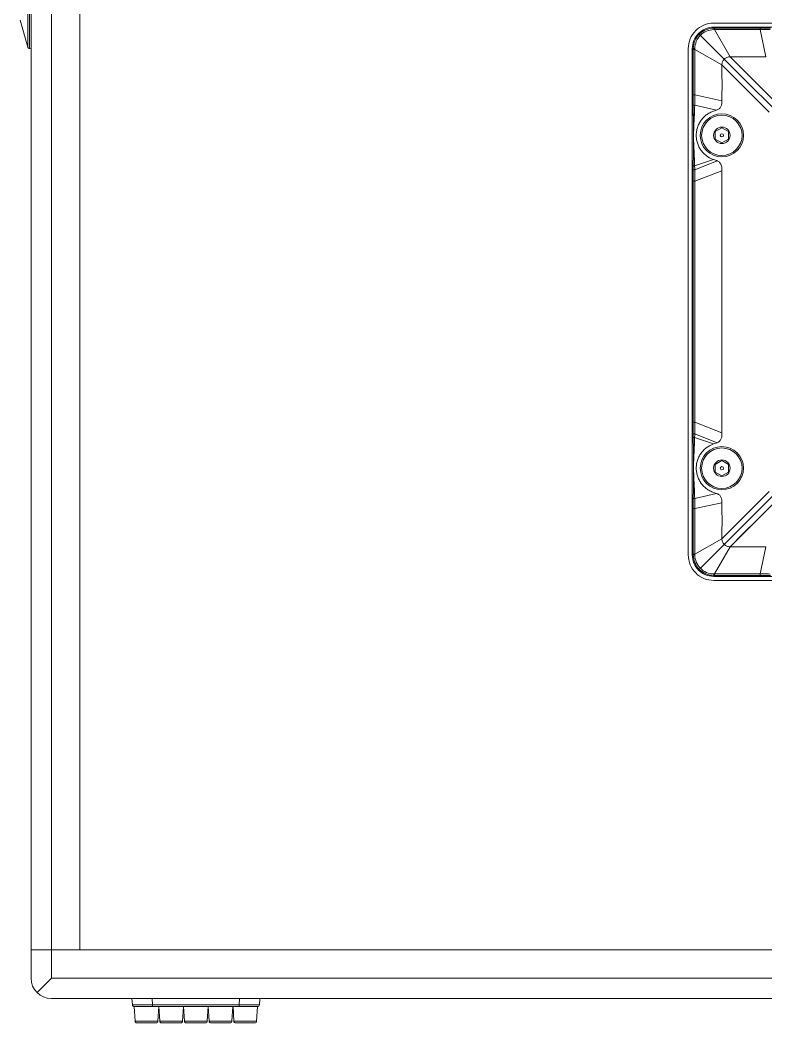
# Model space of a CAD drawing. Header units: millimetres. Extents: x 0 to 4009, y 0 to 2835.
# Drawn here: x 2609.6 to 2792.9, y 1091.1 to 1337.6 of the extents above; entities that cross this region are included whole.
import ezdxf

# ---------------------------------------------------------------- set-up
doc = ezdxf.new("R2010")
doc.units = ezdxf.units.MM
doc.layers.get('0').update_dxf_attribs({"lineweight": 13})

msp = doc.modelspace()

# ---------------------------------------------------------------- linework, layer by layer
for p, q in [((2612.27, 1655.12), (2612.27, 1109.12)), ((2617.27, 1109.12), (2617.27, 1655.12)), ((2624.27, 1109.12), (2624.27, 1655.12)), ((2611.93, 1345.03), (2611.93, 1330.6)), ((2611.47, 1330.96), (2611.47, 1343.28)), ((2609.57, 1337.62), (2611.47, 1330.96)), ((2956.51, 1336.87), (2780.03, 1336.87)), ((2776.48, 1334.16), (2782.62, 1328.02)), ((2780.02, 1335.27), (2780.03, 1335.63)), ((2780.03, 1335.87), (2780.03, 1335.63)), ((2956.51, 1335.87), (2780.03, 1335.87)), ((2780.23, 1335.63), (2780.03, 1335.63)), ((2780.23, 1335.27), (2780.23, 1335.63)), ((2793.94, 1335.63), (2780.23, 1335.63)), ((2784.04, 1328.6), (2780.23, 1335.27)), ((2791.43, 1335.27), (2780.23, 1335.27)), ((2791.43, 1335.27), (2791.43, 1335.63)), ((2791.43, 1335.27), (2792.86, 1328.59)), ((2611.93, 1330.6), (2612.27, 1330.58)), ((2773.77, 1330.61), (2773.77, 1206.14)), ((2774.77, 1206.14), (2774.77, 1330.61)), ((2775.01, 1330.61), (2774.77, 1330.61)), ((2775.38, 1330.62), (2775.01, 1330.61)), ((2775.01, 1330.41), (2775.01, 1330.61)), ((2775.01, 1319.21), (2775.01, 1330.41)), ((2775.37, 1330.41), (2775.01, 1330.41)), ((2775.37, 1319.21), (2775.37, 1330.41)), ((2775.37, 1330.41), (2782.04, 1326.61)), ((2782.04, 1326.61), (2793.66, 1314.98)), ((2782.04, 1326.61), (2785.29, 1323.35)), ((2788.44, 1322.2), (2782.62, 1328.02)), ((2787.29, 1325.35), (2784.04, 1328.6)), ((2795.66, 1316.98), (2784.04, 1328.6)), ((2788.44, 1322.2), (2794.55, 1316.1)), ((2775.01, 1319.21), (2775.37, 1319.21)), ((2775.01, 1316.7), (2775.01, 1319.21)), ((2782.05, 1317.78), (2775.37, 1319.21)), ((2775.02, 1311.28), (2775.01, 1316.7)), ((2780.73, 1315.47), (2775.35, 1316.71)), ((2775.02, 1311.28), (2775.02, 1314.6)), ((2782.03, 1311.16), (2780.41, 1310.22)), ((2780.41, 1310.22), (2780.41, 1308.34)), ((2783.65, 1310.22), (2782.03, 1311.16)), ((2783.65, 1308.34), (2783.65, 1310.22)), ((2780.41, 1308.34), (2782.03, 1307.41)), ((2782.03, 1307.41), (2783.65, 1308.34)), ((2775.01, 1300.84), (2775.01, 1301.77)), ((2779.96, 1303.32), (2775.33, 1301.76)), ((2780.89, 1303.03), (2775.35, 1300.83)), ((2775.35, 1300.83), (2775.01, 1300.84)), ((2775.01, 1297.98), (2775.01, 1300.84)), ((2775.37, 1297.98), (2782.03, 1300.55)), ((2782.03, 1236.2), (2782.03, 1300.55)), ((2775.01, 1238.77), (2775.01, 1297.98)), ((2775.37, 1297.98), (2775.01, 1297.98)), ((2775.37, 1297.98), (2775.37, 1238.77)), ((2775.37, 1238.77), (2775.01, 1238.77)), ((2775.01, 1238.77), (2775.01, 1235.91)), ((2782.03, 1236.2), (2775.37, 1238.77)), ((2775.01, 1234.98), (2775.01, 1235.91)), ((2779.96, 1233.42), (2775.33, 1234.99)), ((2780.89, 1233.72), (2775.35, 1235.92)), ((2782.03, 1229.34), (2780.41, 1228.4)), ((2780.41, 1228.4), (2780.41, 1226.53)), ((2783.65, 1228.4), (2782.03, 1229.34)), ((2783.65, 1226.53), (2783.65, 1228.4)), ((2775.02, 1225.47), (2775.02, 1222.15)), ((2775.02, 1225.47), (2775.02, 1222.15)), ((2780.41, 1226.53), (2782.03, 1225.59)), ((2782.03, 1225.59), (2783.65, 1226.53)), ((2775.02, 1222.15), (2775.01, 1220.05)), ((2780.73, 1221.27), (2775.35, 1220.04)), ((2793.66, 1221.77), (2782.04, 1210.14)), ((2788.44, 1214.55), (2794.55, 1220.65)), ((2775.01, 1220.05), (2775.01, 1217.54)), ((2775.37, 1217.54), (2782.05, 1218.96)), ((2784.04, 1208.14), (2795.66, 1219.77)), ((2775.37, 1217.54), (2775.01, 1217.54)), ((2775.01, 1217.54), (2775.01, 1206.34)), ((2775.37, 1217.54), (2775.37, 1206.34)), ((2788.44, 1214.55), (2782.63, 1208.73)), ((2782.04, 1210.14), (2775.37, 1206.34)), ((2776.48, 1202.59), (2782.62, 1208.73)), ((2780.23, 1201.48), (2784.04, 1208.15)), ((2792.86, 1208.16), (2791.43, 1201.48)), ((2774.77, 1206.14), (2775.01, 1206.14)), ((2775.37, 1206.34), (2775.01, 1206.34)), ((2775.01, 1206.34), (2775.01, 1206.14)), ((2775.38, 1206.13), (2775.01, 1206.14)), ((2780.02, 1201.48), (2780.03, 1201.12)), ((2780.23, 1201.48), (2780.02, 1201.48)), ((2780.03, 1201.12), (2780.03, 1200.87)), ((2780.23, 1201.12), (2780.03, 1201.12)), ((2780.03, 1200.87), (2956.51, 1200.87)), ((2791.43, 1201.48), (2780.23, 1201.48)), ((2780.23, 1201.48), (2780.23, 1201.12)), ((2791.43, 1201.12), (2780.23, 1201.12)), ((2791.43, 1201.12), (2791.43, 1201.48)), ((2793.94, 1201.12), (2791.43, 1201.12)), ((2780.03, 1199.87), (2956.51, 1199.87)), ((2612.27, 1109.12), (2612.27, 1102.12)), ((2612.27, 1109.12), (3124.27, 1109.12)), ((2617.27, 1102.12), (2617.27, 1109.12)), ((2617.27, 1102.12), (2613.74, 1098.58)), ((3119.27, 1102.12), (2617.27, 1102.12)), ((2617.27, 1097.12), (3119.27, 1097.12)), ((2637.03, 1097.12), (2637.17, 1095.58)), ((2642.15, 1095.58), (2642.01, 1097.12)), ((2663.53, 1097.12), (2663.39, 1095.58)), ((2668.37, 1095.58), (2668.51, 1097.12)), ((2637.83, 1091.59), (2637.65, 1095.12)), ((2637.67, 1095.12), (2667.88, 1095.12)), ((2642.15, 1095.58), (2663.39, 1095.58)), ((2642.15, 1095.58), (2642.15, 1095.12)), ((2643.46, 1091.59), (2643.65, 1095.12)), ((2643.89, 1091.59), (2643.71, 1095.12)), ((2649.52, 1091.59), (2649.71, 1095.12)), ((2649.96, 1091.59), (2649.77, 1095.12)), ((2655.59, 1091.59), (2655.77, 1095.12)), ((2656.02, 1091.59), (2655.83, 1095.12)), ((2661.65, 1091.59), (2661.83, 1095.12)), ((2662.08, 1091.59), (2661.9, 1095.12)), ((2663.39, 1095.12), (2663.39, 1095.58)), ((2667.71, 1091.59), (2667.9, 1095.12)), ((2637.83, 1091.59), (2643.46, 1091.59)), ((2638.33, 1091.12), (2642.96, 1091.12)), ((2643.89, 1091.59), (2649.52, 1091.59)), ((2644.39, 1091.12), (2649.02, 1091.12)), ((2649.96, 1091.59), (2655.59, 1091.59)), ((2650.45, 1091.12), (2655.09, 1091.12)), ((2656.02, 1091.59), (2661.65, 1091.59)), ((2656.52, 1091.12), (2661.15, 1091.12)), ((2662.08, 1091.59), (2667.71, 1091.59)), ((2662.58, 1091.12), (2667.21, 1091.12))]:
    msp.add_line(p, q)
for points in [[(2611.47, 1330.96), (2611.5, 1330.89), (2611.62, 1330.72), (2611.82, 1330.62), (2611.93, 1330.6)], [(2788.51, 1216.61), (2785.29, 1213.39), (2782.04, 1210.14)], [(2784.04, 1208.14), (2787.29, 1211.39), (2790.5, 1214.61)]]:
    msp.add_lwpolyline(points)
for centre, radius in [((2782.03, 1309.28), 5.3), ((2782.03, 1309.28), 4.97), ((2782.03, 1309.28), 2.03), ((2782.03, 1309.28), 0.406), ((2782.03, 1227.47), 5.3), ((2782.03, 1227.47), 4.97), ((2782.03, 1227.47), 2.03), ((2782.03, 1227.47), 0.406)]:
    msp.add_circle(centre, radius)
for centre, radius, start, end in [((2780.03, 1330.61), 6.26, 90.0001, 180.0087), ((2780.03, 1330.61), 5.26, 90, 180.0057), ((2780.58, 1298.89), 36.38, 90.5483, 90.8769), ((2811.75, 1330.06), 36.38, 179.1231, 179.4517), ((2631.01, 1320.11), 144.38, 357.6595, 358.6501), ((2857.99, 1307.7), 82.94, 177.2233, 177.5283), ((2643.45, 1298.24), 131.93, 1.1241, 1.5267), ((2643.45, 1238.5), 131.93, 358.4733, 358.8759), ((2857.93, 1229.05), 82.88, 182.4705, 182.7768), ((2631.01, 1216.64), 144.38, 1.3499, 2.3405), ((2780.03, 1206.14), 6.26, 179.9978, 269.9999), ((2780.03, 1206.14), 5.26, 179.9942, 270), ((2811.75, 1206.69), 36.38, 180.5483, 180.8769), ((2617.27, 1102.12), 5, 180, 270), ((2637.67, 1095.62), 0.5, 185.0011, 270), ((2667.88, 1095.62), 0.5, 270, 354.9989), ((2638.33, 1091.62), 0.5, 183, 270), ((2642.96, 1091.62), 0.5, 270, 357), ((2644.39, 1091.62), 0.5, 183, 270), ((2649.02, 1091.62), 0.5, 270, 357), ((2650.45, 1091.62), 0.5, 183, 270), ((2655.09, 1091.62), 0.5, 270, 357), ((2656.52, 1091.62), 0.5, 183, 270), ((2661.15, 1091.62), 0.5, 270, 357), ((2662.58, 1091.62), 0.5, 183, 270), ((2667.21, 1091.62), 0.5, 270, 357)]:
    msp.add_arc(centre, radius, start, end)
for points, knots in [([(2775.01, 1330.61), (2775.01, 1331.26), (2775.27, 1332.58), (2776.02, 1333.7), (2776.48, 1334.16)], [0, 0, 0, 0, 0.49999, 1, 1, 1, 1]), ([(2775.38, 1330.62), (2775.39, 1331.22), (2775.64, 1332.43), (2776.33, 1333.46), (2776.75, 1333.89)], [0, 0, 0, 0, 0.500381, 1, 1, 1, 1]), ([(2780.03, 1335.63), (2779.38, 1335.63), (2778.06, 1335.37), (2776.94, 1334.62), (2776.48, 1334.16)], [0, 0, 0, 0, 0.499994, 1, 1, 1, 1]), ([(2776.75, 1333.89), (2777.18, 1334.31), (2778.21, 1335.01), (2779.42, 1335.26), (2780.02, 1335.27)], [0, 0, 0, 0, 0.499619, 1, 1, 1, 1]), ([(2791.43, 1335.27), (2791.64, 1335.27), (2792.48, 1335.27), (2793.31, 1335.28), (2793.93, 1335.29)], [0, 0, 0, 0, 0.25034, 1, 1, 1, 1]), ([(2782.62, 1328.02), (2782.44, 1327.83), (2782.22, 1327.5), (2782.06, 1327), (2782.04, 1326.74), (2782.04, 1326.61)], [0, 0, 0, 0, 0.499069, 0.74942, 1, 1, 1, 1]), ([(2782.04, 1326.61), (2782.04, 1325.87), (2782.05, 1324.4), (2782.07, 1322.2), (2782.06, 1319.99), (2782.05, 1318.52), (2782.05, 1317.78)], [0, 0, 0, 0, 0.25, 0.500002, 0.750001, 1, 1, 1, 1]), ([(2782.62, 1328.02), (2782.72, 1328.11), (2782.92, 1328.27), (2783.27, 1328.46), (2783.64, 1328.58), (2783.91, 1328.6), (2784.04, 1328.6)], [0, 0, 0, 0, 0.249892, 0.500173, 0.749953, 1, 1, 1, 1]), ([(2792.86, 1328.59), (2792.12, 1328.59), (2790.65, 1328.58), (2788.45, 1328.58), (2786.24, 1328.59), (2784.77, 1328.6), (2784.04, 1328.6)], [0, 0, 0, 0, 0.249999, 0.499998, 0.75, 1, 1, 1, 1]), ([(2775.35, 1316.71), (2775.37, 1317.33), (2775.37, 1318.17), (2775.37, 1319), (2775.37, 1319.21)], [0, 0, 0, 0, 0.74966, 1, 1, 1, 1]), ([(2775.35, 1316.71), (2775.31, 1316.71), (2775.23, 1316.71), (2775.14, 1316.7), (2775.08, 1316.7), (2775.05, 1316.7), (2775.03, 1316.7), (2775.02, 1316.7), (2775.01, 1316.7)], [0, 0, 0, 0, 0.379376, 0.700231, 0.821486, 0.912501, 0.972301, 1, 1, 1, 1]), ([(2780.73, 1315.47), (2780.96, 1315.55), (2781.39, 1315.79), (2781.85, 1316.36), (2782.04, 1317.07), (2782.05, 1317.54), (2782.05, 1317.78)], [0, 0, 0, 0, 0.249519, 0.499137, 0.749222, 1, 1, 1, 1]), ([(2775.15, 1311.72), (2775.17, 1312.13), (2775.21, 1312.96), (2775.25, 1313.8), (2775.27, 1314.21)], [0, 0, 0, 0, 0.500428, 1, 1, 1, 1]), ([(2779.96, 1303.32), (2779.32, 1303.55), (2778.41, 1304.05), (2777.4, 1304.97), (2776.76, 1305.78), (2776.26, 1306.68), (2775.92, 1307.64), (2775.73, 1308.66), (2775.72, 1309.69), (2775.87, 1310.7), (2776.18, 1311.68), (2776.64, 1312.6), (2777.26, 1313.42), (2777.98, 1314.15), (2778.68, 1314.65), (2779.29, 1314.96), (2779.92, 1315.22), (2780.41, 1315.37), (2780.73, 1315.47)], [0, 0, 0, 0, 0.124617, 0.186989, 0.249365, 0.31185, 0.374408, 0.437057, 0.499751, 0.562427, 0.62506, 0.687525, 0.74991, 0.812501, 0.874948, 0.906097, 0.937324, 1, 1, 1, 1]), ([(2775.01, 1301.77), (2775.02, 1303.35), (2775.02, 1305.73), (2775.03, 1308.9), (2775.02, 1310.49), (2775.02, 1311.28)], [0, 0, 0, 0, 0.49999, 0.750014, 1, 1, 1, 1]), ([(2775.33, 1301.76), (2775.31, 1302.55), (2775.27, 1303.74), (2775.2, 1305.32), (2775.14, 1306.51), (2775.09, 1307.7), (2775.07, 1309.29), (2775.09, 1310.48), (2775.13, 1311.28)], [0, 0, 0, 0, 0.249373, 0.374146, 0.499133, 0.624285, 0.749528, 1, 1, 1, 1]), ([(2775.33, 1301.76), (2775.29, 1301.76), (2775.22, 1301.76), (2775.13, 1301.76), (2775.07, 1301.76), (2775.04, 1301.76), (2775.03, 1301.77), (2775.02, 1301.77), (2775.01, 1301.77)], [0, 0, 0, 0, 0.382852, 0.703188, 0.82362, 0.913754, 0.972782, 1, 1, 1, 1]), ([(2780.89, 1303.03), (2780.82, 1303.07), (2780.51, 1303.19), (2780.19, 1303.24), (2779.96, 1303.32)], [0, 0, 0, 0, 0.250162, 1, 1, 1, 1]), ([(2782.03, 1300.55), (2782.03, 1300.67), (2782.03, 1300.92), (2782.04, 1301.28), (2781.99, 1301.65), (2781.85, 1302.11), (2781.51, 1302.64), (2781.11, 1302.93), (2780.89, 1303.03)], [0, 0, 0, 0, 0.125272, 0.25059, 0.375862, 0.501122, 0.750575, 1, 1, 1, 1]), ([(2775.37, 1297.98), (2775.37, 1298.21), (2775.37, 1298.69), (2775.37, 1299.64), (2775.36, 1300.36), (2775.35, 1300.83)], [0, 0, 0, 0, 0.250003, 0.500006, 1, 1, 1, 1]), ([(2775.35, 1235.92), (2775.36, 1236.39), (2775.37, 1237.11), (2775.37, 1238.06), (2775.37, 1238.53), (2775.37, 1238.77)], [0, 0, 0, 0, 0.499994, 0.749997, 1, 1, 1, 1]), ([(2775.35, 1235.92), (2775.31, 1235.92), (2775.23, 1235.92), (2775.13, 1235.91), (2775.06, 1235.91), (2775.02, 1235.91), (2775.01, 1235.91)], [0, 0, 0, 0, 0.382682, 0.704057, 0.914353, 1, 1, 1, 1]), ([(2775.33, 1234.99), (2775.29, 1234.99), (2775.22, 1234.99), (2775.13, 1234.99), (2775.07, 1234.98), (2775.04, 1234.98), (2775.03, 1234.98), (2775.02, 1234.98), (2775.01, 1234.98)], [0, 0, 0, 0, 0.382506, 0.702825, 0.823348, 0.9136, 0.972733, 1, 1, 1, 1]), ([(2775.01, 1234.98), (2775.02, 1233.4), (2775.02, 1231.02), (2775.03, 1227.85), (2775.02, 1226.26), (2775.02, 1225.47)], [0, 0, 0, 0, 0.499991, 0.750015, 1, 1, 1, 1]), ([(2775.13, 1225.47), (2775.09, 1226.27), (2775.07, 1227.46), (2775.09, 1229.05), (2775.14, 1230.24), (2775.2, 1231.43), (2775.27, 1233.01), (2775.31, 1234.2), (2775.33, 1234.99)], [0, 0, 0, 0, 0.250473, 0.375715, 0.500867, 0.625854, 0.750627, 1, 1, 1, 1]), ([(2782.03, 1236.2), (2782.03, 1236.08), (2782.03, 1235.83), (2782.04, 1235.47), (2781.99, 1235.1), (2781.85, 1234.63), (2781.51, 1234.11), (2781.11, 1233.82), (2780.89, 1233.72)], [0, 0, 0, 0, 0.125272, 0.25059, 0.375862, 0.501122, 0.750575, 1, 1, 1, 1]), ([(2780.73, 1221.27), (2780.41, 1221.38), (2779.92, 1221.53), (2779.29, 1221.79), (2778.68, 1222.1), (2777.98, 1222.6), (2777.26, 1223.32), (2776.64, 1224.15), (2776.18, 1225.06), (2775.87, 1226.04), (2775.72, 1227.06), (2775.73, 1228.09), (2775.92, 1229.11), (2776.26, 1230.07), (2776.76, 1230.97), (2777.4, 1231.78), (2778.41, 1232.69), (2779.32, 1233.2), (2779.96, 1233.42)], [0, 0, 0, 0, 0.062681, 0.093913, 0.12506, 0.187499, 0.2501, 0.312494, 0.374951, 0.437587, 0.500263, 0.562953, 0.625603, 0.688158, 0.75064, 0.813016, 0.875386, 1, 1, 1, 1]), ([(2779.96, 1233.42), (2780.19, 1233.51), (2780.51, 1233.56), (2780.82, 1233.68), (2780.89, 1233.72)], [0, 0, 0, 0, 0.749838, 1, 1, 1, 1]), ([(2775.27, 1222.54), (2775.25, 1222.95), (2775.21, 1223.78), (2775.17, 1224.62), (2775.15, 1225.03)], [0, 0, 0, 0, 0.499572, 1, 1, 1, 1]), ([(2780.73, 1221.27), (2780.96, 1221.2), (2781.39, 1220.96), (2781.85, 1220.39), (2782.04, 1219.68), (2782.05, 1219.2), (2782.05, 1218.96)], [0, 0, 0, 0, 0.249521, 0.49914, 0.749223, 1, 1, 1, 1]), ([(2775.35, 1220.04), (2775.31, 1220.04), (2775.23, 1220.04), (2775.14, 1220.04), (2775.08, 1220.05), (2775.05, 1220.05), (2775.03, 1220.05), (2775.02, 1220.05), (2775.01, 1220.05)], [0, 0, 0, 0, 0.379379, 0.700233, 0.821487, 0.912501, 0.972301, 1, 1, 1, 1]), ([(2775.37, 1217.54), (2775.37, 1217.75), (2775.37, 1218.58), (2775.37, 1219.42), (2775.35, 1220.04)], [0, 0, 0, 0, 0.25034, 1, 1, 1, 1]), ([(2782.04, 1210.14), (2782.04, 1210.88), (2782.06, 1212.35), (2782.07, 1215.29), (2782.05, 1217.49), (2782.05, 1218.96)], [0, 0, 0, 0, 0.25, 0.499999, 1, 1, 1, 1]), ([(2782.63, 1208.73), (2782.53, 1208.82), (2782.37, 1209.03), (2782.18, 1209.37), (2782.06, 1209.75), (2782.04, 1210.01), (2782.04, 1210.14)], [0, 0, 0, 0, 0.24989, 0.500174, 0.749953, 1, 1, 1, 1]), ([(2782.62, 1208.73), (2782.81, 1208.55), (2783.14, 1208.32), (2783.64, 1208.17), (2783.91, 1208.15), (2784.04, 1208.14)], [0, 0, 0, 0, 0.49907, 0.749419, 1, 1, 1, 1]), ([(2792.86, 1208.16), (2791.39, 1208.15), (2789.18, 1208.18), (2786.24, 1208.16), (2784.77, 1208.15), (2784.04, 1208.15)], [0, 0, 0, 0, 0.500001, 0.75, 1, 1, 1, 1]), ([(2775.01, 1206.14), (2775.01, 1205.48), (2775.27, 1204.16), (2776.02, 1203.05), (2776.48, 1202.59)], [0, 0, 0, 0, 0.499994, 1, 1, 1, 1]), ([(2776.75, 1202.86), (2776.33, 1203.29), (2775.64, 1204.31), (2775.39, 1205.53), (2775.38, 1206.13)], [0, 0, 0, 0, 0.499619, 1, 1, 1, 1]), ([(2780.03, 1201.12), (2779.38, 1201.12), (2778.06, 1201.38), (2776.94, 1202.13), (2776.48, 1202.59)], [0, 0, 0, 0, 0.49999, 1, 1, 1, 1]), ([(2780.02, 1201.48), (2779.42, 1201.49), (2778.21, 1201.74), (2777.18, 1202.43), (2776.75, 1202.86)], [0, 0, 0, 0, 0.500381, 1, 1, 1, 1]), ([(2793.93, 1201.46), (2793.31, 1201.47), (2792.48, 1201.48), (2791.64, 1201.48), (2791.43, 1201.48)], [0, 0, 0, 0, 0.74966, 1, 1, 1, 1]), ([(2637.17, 1095.58), (2637.17, 1095.58), (2637.17, 1095.57), (2637.18, 1095.57), (2637.18, 1095.57), (2637.19, 1095.57), (2637.21, 1095.57), (2637.23, 1095.57), (2637.27, 1095.57), (2637.32, 1095.57), (2637.39, 1095.56), (2637.46, 1095.56), (2637.55, 1095.56), (2637.65, 1095.56), (2637.8, 1095.56), (2638.02, 1095.56), (2638.31, 1095.56), (2638.64, 1095.56), (2639, 1095.56), (2639.39, 1095.56), (2639.81, 1095.56), (2640.41, 1095.56), (2641.19, 1095.57), (2641.83, 1095.57), (2642.15, 1095.58)], [0, 0, 0, 0, 0.000381, 0.001321, 0.002849, 0.004969, 0.007682, 0.010988, 0.019376, 0.030122, 0.043196, 0.058569, 0.076206, 0.096072, 0.118117, 0.168522, 0.226955, 0.292843, 0.365561, 0.444396, 0.528594, 0.61732, 0.804926, 1, 1, 1, 1]), ([(2668.37, 1095.58), (2668.37, 1095.58), (2668.37, 1095.57), (2668.37, 1095.57), (2668.36, 1095.57), (2668.35, 1095.57), (2668.33, 1095.57), (2668.31, 1095.57), (2668.27, 1095.57), (2668.22, 1095.57), (2668.15, 1095.56), (2668.08, 1095.56), (2667.99, 1095.56), (2667.89, 1095.56), (2667.74, 1095.56), (2667.52, 1095.56), (2667.23, 1095.56), (2666.9, 1095.56), (2666.54, 1095.56), (2666.15, 1095.56), (2665.73, 1095.56), (2665.13, 1095.56), (2664.35, 1095.57), (2663.72, 1095.57), (2663.39, 1095.58)], [0, 0, 0, 0, 0.000381, 0.001321, 0.002849, 0.004969, 0.007683, 0.010989, 0.019377, 0.030122, 0.043197, 0.058569, 0.076207, 0.096073, 0.118118, 0.168522, 0.226956, 0.292843, 0.365561, 0.444396, 0.528593, 0.617319, 0.804925, 1, 1, 1, 1])]:
    msp.add_open_spline(points, degree=3, knots=knots)

doc.saveas('drawing.dxf')
